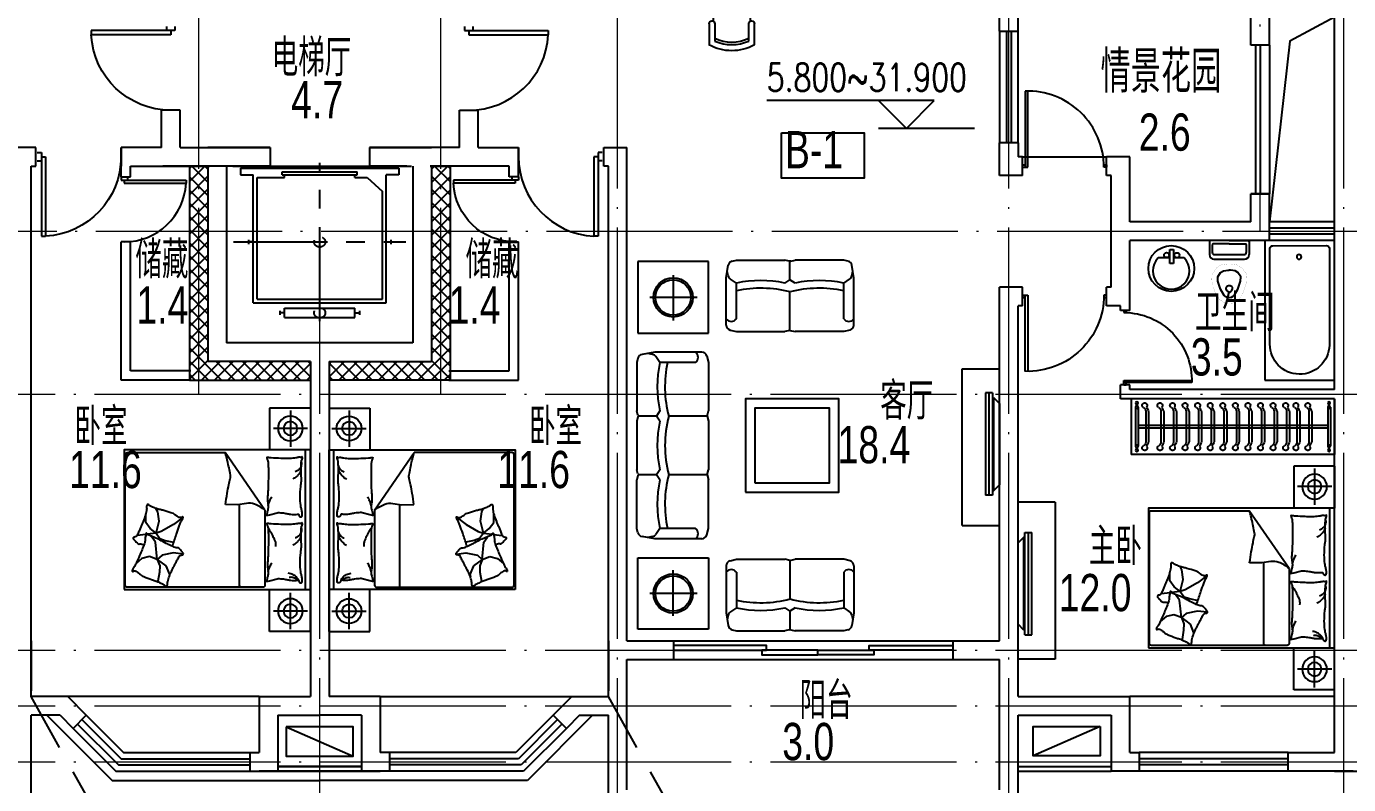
# Model space of a CAD drawing. Extents: x 1332633 to 1595679, y 264824 to 640777.
# Drawn here: x 1354982 to 1369182, y 554664 to 562808 of the extents above; entities that cross this region are included whole.
import ezdxf

# ---------------------------------------------------------------- set-up
doc = ezdxf.new("R2010")
doc.units = 0
doc.header["$LTSCALE"] = 1000
doc.header["$MEASUREMENT"] = 0
for name, pattern in [('CENTER', [2, 1.25, -0.25, 0.25, -0.25]), ('DASH', [0.35, 0.25, -0.1]), ('DOTE', [2.42, 2, -0.2, 0.02, -0.2]), ('HIDDEN', [0.375, 0.25, -0.125])]:
    doc.linetypes.add(name, pattern=pattern)
doc.layers.get('0').update_dxf_attribs({"linetype": 'CONTINUOUS'})
for name, color, linetype in [('3T_WOOD', 21, 'CONTINUOUS'), ('A-Area(建筑面积)', 1, 'CONTINUOUS'), ('A-Balcony(建筑阳台)', 32, 'CONTINUOUS'), ('A-BALCONY_建筑阳台_', 6, 'CONTINUOUS'), ('A-Fur1(建筑厨卫洁具)', 136, 'CONTINUOUS'), ('A-Fur2(建筑家具)', 33, 'CONTINUOUS'), ('A-FUR2_建筑家具_', 33, 'CONTINUOUS'), ('A-Ground(室外构件)', 31, 'CONTINUOUS'), ('A-Hole2(板面留洞，降板)', 2, 'CONTINUOUS'), ('A-Hz1(房间名称)', 4, 'CONTINUOUS'), ('A-Hz3(房间面积)', 2, 'CONTINUOUS'), ('A-STAIR_建筑楼梯_踏步_电梯等_', 25, 'CONTINUOUS'), ('A-Wall(建筑墙)', 255, 'CONTINUOUS'), ('A-WALL_建筑墙_', 255, 'CONTINUOUS'), ('A-WINDOW(建筑门窗)', 4, 'CONTINUOUS'), ('A-WINDOW_建筑门窗_', 4, 'CONTINUOUS'), ('C-sheet(通用-图框)', 7, 'CONTINUOUS'), ('DIM_ELEV', 3, 'CONTINUOUS')]:
    doc.layers.add(name, color=color, linetype=linetype)
doc.layers.add('DOTE', color=1, linetype='DOTE', lineweight=13)
doc.layers.add('PUB_TEXT', color=7, linetype='CONTINUOUS', lineweight=13)
doc.styles.add('_TCH_DIM', font='SIMPLEX', dxfattribs={"width": 0.8, "bigfont": 'HZTXT'})
doc.styles.add('DIM_FONT', font='txt', dxfattribs={"width": 0.8})
doc.styles.add('SBJ', font='SimSun.ttf', dxfattribs={"width": 0.8})
doc.styles.get("Standard").update_dxf_attribs({"font": 'GBENOR', "bigfont": 'GBCBIG'})
doc.styles.add('SUNYAT1', font='3yromans.shx', dxfattribs={"width": 0.75, "bigfont": '3yhztxt.shx'})

# ---------------------------------------------------------------- blocks, each defined once
blk = doc.blocks.new('JX')
for p, q in [((-2215, -2200), (-2215, 0)), ((-2185, -2110), (-2185, -90)), ((-2185, -90), (-2095, -90)), ((-2095, -90), (-2095, -250)), ((-315, -250), (-2095, -250)), ((-2055, -494), (-1863, -300)), ((-365, -300), (-1863, -300)), ((-1190, -190), (-1130, -190)), ((-1160, -250), (-1160, -190)), ((-365, -1900), (-365, -300)), ((-315, -1950), (-315, -250)), ((-2055, -650), (-2055, -494)), ((-2135, -1580), (-2135, -620)), ((-2095, -620), (-2135, -620)), ((-2095, -1580), (-2095, -620)), ((-2055, -650), (-2095, -650)), ((-240, -1550), (-240, -650)), ((-110, -650), (-240, -650)), ((-205, -590), (-145, -590)), ((-175, -650), (-175, -590)), ((-110, -1550), (-110, -650)), ((-2095, -1580), (-2135, -1580)), ((-2055, -1550), (-2095, -1550)), ((-2055, -1900), (-2055, -1550)), ((-110, -1550), (-240, -1550)), ((-205, -1610), (-145, -1610)), ((-175, -1550), (-175, -1610)), ((-315, -1950), (-2095, -1950)), ((-2095, -2110), (-2095, -1950)), ((-365, -1900), (-2055, -1900)), ((-1190, -2010), (-1130, -2010)), ((-1160, -1950), (-1160, -2010)), ((-2185, -2110), (-2095, -2110))]:
    blk.add_line(p, q)
at = {"linetype": 'CENTER'}
for p, q in [((-1160, -2200), (-1160, 0)), ((-60, -1100), (-2260, -1100))]:
    blk.add_line(p, q, dxfattribs=at)
at = {"linetype": 'HIDDEN'}
for centre in [(-1160, -1100), (-175, -1100)]:
    blk.add_circle(centre, 71.4, dxfattribs=at)
blk = doc.blocks.new('A$C79D20D74')
at = {"layer": 'A-Ground(室外构件)'}
blk.add_line((0, 720), (315, 0), dxfattribs=at)
blk.add_lwpolyline([(0, 720), (315, 720), (315, 0), (0, 0)], close=True, dxfattribs=at)
blk = doc.blocks.new('_A1WPO')
for p, q in [((-0.45, -0.05), (-0.45, 0.949)), ((-0.45, 0.949), (-0.4, 0.949)), ((-0.4, 0), (-0.4, 0.949)), ((-0.5, 0.05), (-0.45, 0.05)), ((-0.5, -0.05), (-0.45, -0.05)), ((-0.45, 0), (-0.4, 0))]:
    blk.add_line(p, q)
blk.add_arc((-0.45, 0), 0.95, 0, 86.983)
blk = doc.blocks.new('B')
at = {"layer": 'A-FUR2_建筑家具_'}
for p, q in [((0, 0), (450, 0)), ((0, 0), (0, -438)), ((2400, 0), (1950, 0)), ((2400, 0), (2400, -438)), ((219, -30), (219, -398)), ((450, -52), (1950, -52)), ((2181, -30), (2181, -398)), ((25, -215), (416, -215)), ((2375, -215), (1984, -215)), ((0, -438), (453, -438)), ((476, -509), (476, -1968)), ((1303, -489), (496, -489)), ((1303, -489), (1922, -916)), ((2400, -438), (1947, -438)), ((496, -761), (1365, -761)), ((1922, -1968), (1922, -916)), ((831, -1368), (845, -1471)), ((1228, -1368), (1148, -1472)), ((611, -1514), (587, -1518)), ((705, -1552), (611, -1514)), ((774, -1645), (705, -1552)), ((845, -1471), (819, -1593)), ((978, -1559), (959, -1470)), ((998, -1617), (978, -1559)), ((1148, -1472), (1073, -1603)), ((540, -1638), (537, -1645)), ((638, -1621), (540, -1638)), ((707, -1618), (638, -1621)), ((774, -1645), (707, -1618)), ((819, -1593), (774, -1645)), ((774, -1645), (960, -1664)), ((774, -1645), (805, -1728)), ((960, -1664), (1010, -1700)), ((1055, -1658), (998, -1617)), ((1010, -1700), (1022, -1709)), ((1055, -1658), (1044, -1752)), ((1073, -1603), (1055, -1658)), ((1055, -1658), (1184, -1626)), ((1055, -1658), (1105, -1721)), ((1184, -1626), (1287, -1640)), ((1287, -1640), (1323, -1660)), ((785, -1810), (731, -1873)), ((805, -1728), (785, -1810)), ((1042, -1767), (1030, -1861)), ((1105, -1721), (1170, -1769)), ((1170, -1769), (1263, -1769)), ((496, -1988), (1902, -1988))]:
    blk.add_line(p, q, dxfattribs=at)
blk.add_lwpolyline([(450, -2000), (450, 0), (1950, 0), (1950, -2000)], close=True, dxfattribs=at)
for points in [[(551, -127, -0.263368), (523, -108, -0.494818), (532, -89, -0.049225), (550, -88, -0.036831), (574, -89, -0.031893), (611, -97, 0.035782), (645, -104, 0.032941), (735, -110, 0.026564), (846, -104, 0.017905), (884, -99, -0.033397), (904, -97, -0.03204), (941, -97, 0.018442), (1005, -101, 0.010837), (1070, -100, 0.014624), (1118, -97, 0.111249), (1141, -89, -0.153708), (1158, -86, -0.076444), (1165, -87, -0.215512), (1167, -89, -0.585858), (1164, -92, 0.363489), (1159, -95, 0.191716), (1159, -106, -0.129675), (1161, -123, -0.01735), (1158, -140, 0.019326), (1156, -155, 0.018818), (1149, -223, 0.021828), (1148, -283, 0.006204), (1150, -316, 0.001963), (1156, -423, 0.028341), (1160, -459, -0.117014), (1159, -468, -0.36606), (1158, -469, -0.03973), (1144, -466, -0.048309), (1131, -461, 0.062981), (1120, -457, 0.04058), (1097, -454, 0.014345), (1030, -451, 0.005484), (904, -452, 0.007153), (808, -455, 0.008762), (766, -458, -0.008153), (720, -461, -0.06251), (663, -456, 0.078669), (617, -454, 0.047825), (595, -459, -0.034494), (564, -466, -0.023571), (539, -469, -0.510228), (538, -468), (545, -438), (566, -356, 0.073041), (568, -336, 0.023305), (562, -275, 0.018299), (558, -252, -0.01097), (551, -214, -0.042281), (548, -180, -0.027201), (551, -126)], [(551, -127, -0.077379), (586, -152, -0.077379), (611, -187, -0.047525), (621, -211, -0.047525), (626, -238)], [(1025, -101, 0.027842), (1001, -111, 0.048685), (989, -119, 0.023666), (961, -144, 0.031223), (942, -164, 0.046801), (936, -172, 0.023191), (928, -189)], [(1107, -95, 0.088153), (1072, -98, 0.088153), (1041, -114, 0.077547), (1019, -135, 0.077547), (1005, -162)], [(1260, -127, -0.263368), (1232, -108, -0.494818), (1241, -89, -0.049225), (1259, -88, -0.036831), (1283, -89, -0.031893), (1321, -97, 0.035782), (1355, -104, 0.032941), (1444, -110, 0.026564), (1556, -104, 0.017905), (1593, -99, -0.033397), (1613, -97, -0.03204), (1650, -97, 0.018442), (1715, -101, 0.010837), (1779, -100, 0.014624), (1827, -97, 0.111249), (1850, -89, -0.153708), (1867, -86, -0.076444), (1874, -87, -0.215512), (1876, -89, -0.585858), (1873, -92, 0.363489), (1869, -95, 0.191716), (1869, -106, -0.129675), (1871, -123, -0.01735), (1868, -140, 0.019326), (1865, -155, 0.018818), (1858, -223, 0.021828), (1857, -283, 0.006204), (1859, -316, 0.001963), (1865, -423, 0.028341), (1869, -459, -0.117014), (1869, -468, -0.36606), (1867, -469, -0.03973), (1854, -466, -0.048309), (1840, -461, 0.062981), (1829, -457, 0.04058), (1806, -454, 0.014345), (1739, -451, 0.005484), (1614, -452, 0.007153), (1517, -455, 0.008762), (1475, -458, -0.008153), (1429, -461, -0.06251), (1372, -456, 0.078669), (1327, -454, 0.047825), (1304, -459, -0.034494), (1273, -466, -0.023571), (1248, -469, -0.510228), (1247, -468), (1255, -438), (1275, -356, 0.073041), (1277, -336, 0.023305), (1271, -275, 0.018299), (1267, -252, -0.01097), (1260, -214, -0.042281), (1257, -180, -0.027201), (1260, -126)], [(1734, -101, 0.027842), (1710, -111, 0.048685), (1698, -119, 0.023666), (1670, -144, 0.031223), (1651, -164, 0.046801), (1646, -172, 0.023191), (1638, -189)], [(1816, -95, 0.088153), (1782, -98, 0.088153), (1750, -114, 0.077547), (1729, -135, 0.077547), (1715, -162)], [(549, -143, -0.05369), (564, -156, -0.070312), (572, -168, -0.015448), (575, -177, -0.013244), (579, -187, -0.082127), (582, -205, -0.064164), (579, -228)], [(641, -454, 0.009729), (669, -445, 0.009729), (696, -435, 0.007971), (717, -426, 0.007971), (739, -416)], [(1111, -455, 0.016108), (1072, -429, 0.024599), (1045, -414, 0.009477), (996, -391, 0.015937), (966, -378, 0.072521), (950, -375, 0.033339), (913, -375)], [(1351, -454, 0.009729), (1378, -445, 0.009729), (1405, -435, 0.007971), (1427, -426, 0.007971), (1448, -416)], [(1303, -489, -0.085272), (1367, -599, -0.124044), (1376, -686), (1362, -782), (1364, -912)], [(1364, -912, 0.007867), (1482, -894, 0.009508), (1578, -876, 0.006616), (1643, -862, -0.023828), (1662, -858, -0.080713), (1680, -859, -0.009591), (1833, -891, -0.013133), (1866, -899, -0.007859), (1922, -916)], [(914, -1480, 0.025626), (926, -1478, 0.0108), (1055, -1436, 0.00456), (1142, -1405, 0.01125), (1177, -1391, 0.069394), (1196, -1380, -0.079756), (1213, -1371, -0.106399), (1228, -1368, -0.328642), (1232, -1372, -0.299547), (1229, -1378, 0.189917), (1224, -1387, 0.033518), (1223, -1397, 0.075627), (1223, -1402, 0.053489), (1226, -1410, 0.017838), (1238, -1432, 0.038394), (1255, -1456, -0.059529), (1266, -1472, -0.035943), (1276, -1498, -0.011245), (1302, -1585, -0.006203), (1312, -1624, 0.010783), (1318, -1647, 0.019485), (1323, -1660, 0.005062), (1342, -1710, 0.101392), (1359, -1736, -0.223768), (1364, -1749, -0.25558), (1361, -1754, -0.081563), (1345, -1759, -0.071805), (1328, -1759, 0.069985), (1311, -1759, 0.03546), (1251, -1772, 0.029432), (1182, -1797, 0.001554), (1149, -1811, -0.00152), (1115, -1826, -0.004735), (1079, -1840, 0.00382), (1036, -1859, 0.296001), (1014, -1891, -0.649774), (992, -1900, -0.02319), (988, -1895, 0.0288), (984, -1892, 0.005727), (977, -1886, -0.004358), (969, -1878, -0.027528), (952, -1861, -0.046214), (943, -1850, -0.194121), (940, -1833, 0.133719), (939, -1809, 0.005779), (932, -1787, 0.008882)]]:
    blk.add_lwpolyline(points, format="xyb", dxfattribs=at)
blk.add_lwpolyline([(508, -1583, 0.101392), (490, -1559, -0.223768), (484, -1546, -0.25558), (486, -1541, -0.081563), (502, -1535, -0.071805), (519, -1534, 0.069985), (536, -1532, 0.03546), (595, -1515, 0.029432), (661, -1485, 0.001554), (694, -1468, -0.00152), (726, -1451, -0.004735), (761, -1433, 0.00382), (803, -1412, 0.296001), (822, -1378, -0.649774), (843, -1367, -0.02319), (848, -1372, 0.0288), (852, -1375, 0.005727), (859, -1380, -0.004358), (868, -1387, -0.027528), (886, -1403, -0.046214), (895, -1414, -0.194121), (900, -1430, 0.133719), (903, -1454, 0.011505), (921, -1496, 0.008882), (947, -1550, 0.012426), (985, -1618, -0.033612), (997, -1644), (1020, -1701), (1038, -1744, 0.224341), (1053, -1757, -0.722772), (1053, -1766, -0.103513), (1049, -1767, 0.053465), (1042, -1767, 0.030109), (1019, -1772, -0.031436), (997, -1776, -0.05324), (982, -1776, 0.05518), (967, -1777, 0.056271), (942, -1783, 0.0108), (816, -1835, 0.00456), (731, -1873, 0.01125), (697, -1889, 0.069394), (679, -1902, -0.079756), (663, -1912, -0.106399), (649, -1915, -0.328642), (645, -1912, -0.299547), (646, -1906, 0.189917), (651, -1896, 0.033518), (652, -1886, 0.075627), (651, -1882, 0.053489), (647, -1874, 0.017838), (634, -1853, 0.038394), (615, -1830, -0.059529), (603, -1815, -0.035943), (590, -1790, -0.011245), (558, -1705, -0.006203), (545, -1667, 0.010783), (537, -1645, 0.019485), (532, -1632, 0.005062)], format="xyb", close=True, dxfattribs=at)
for centre, radius in [((219, -215), 133), ((219, -215), 73.3), ((2181, -215), 133), ((2181, -215), 73.3)]:
    blk.add_circle(centre, radius, dxfattribs=at)
for centre, start, end in [((496, -509), 90, 180), ((496, -741), 180, 270), ((496, -1968), 180, 270), ((1902, -1968), 270, 0)]:
    blk.add_arc(centre, 20, start, end, dxfattribs=at)
at = {"layer": 'A-FUR2_建筑家具_', "style": 'DIM_FONT', "text_generation_flag": 4, "width": 0.8, "flags": 9}
for tag in ['YSIZE', 'XSIZE']:
    blk.add_attdef(tag, (0, 0), '', height=0.5, rotation=90, dxfattribs=at)
blk = doc.blocks.new('衣橱2100X600')
at = {"layer": 'A-Fur2(建筑家具)'}
for p, q in [((-2000, 0), (183, 0)), ((-2000, 0), (-2000, -600)), ((-1955, -90), (-1955, -510)), ((-1928, -90), (-1928, -510)), ((-1755, -141), (-1755, -459)), ((-1724, -134), (-1724, -466)), ((-1627, -141), (-1627, -459)), ((-1595, -134), (-1595, -466)), ((-1517, -141), (-1517, -459)), ((-1485, -134), (-1485, -466)), ((-1382, -141), (-1382, -459)), ((-1350, -134), (-1350, -466)), ((-1247, -141), (-1247, -459)), ((-1215, -134), (-1215, -466)), ((-1112, -141), (-1112, -459)), ((-1080, -134), (-1080, -466)), ((-977, -141), (-977, -459)), ((-945, -134), (-945, -466)), ((-842, -141), (-842, -459)), ((-810, -134), (-810, -466)), ((-707, -141), (-707, -459)), ((-675, -134), (-675, -466)), ((-572, -141), (-572, -459)), ((-540, -134), (-540, -466)), ((-437, -141), (-437, -459)), ((-405, -134), (-405, -466)), ((-302, -141), (-302, -459)), ((-270, -134), (-270, -466)), ((-167, -141), (-167, -459)), ((-135, -134), (-135, -466)), ((-3, -141), (-3, -459)), ((28, -134), (28, -466)), ((111, -90), (111, -510)), ((138, -90), (138, -510)), ((183, 0), (183, -600)), ((-1928, -287), (111, -287)), ((-1928, -314), (111, -314)), ((-2000, -600), (183, -600))]:
    blk.add_line(p, q, dxfattribs=at)
for centre in [(-1941, -45), (-1941, -90), (124, -45), (124, -90), (-1941, -510), (-1941, -555), (124, -510), (124, -555)]:
    blk.add_circle(centre, 13.5, dxfattribs=at)
for centre, radius, start, end in [((-1585, -190), 177, 145.4947, 163.6608), ((-1712, -71), 26.6, 303.9623, 224.8345), ((-1679, -134), 45, 114.7041, 180), ((-1457, -190), 177, 145.4947, 163.6608), ((-1584, -71), 26.6, 303.9623, 224.8345), ((-1550, -134), 45, 114.7041, 180), ((-1347, -190), 177, 145.4947, 163.6608), ((-1474, -71), 26.6, 303.9623, 224.8345), ((-1440, -134), 45, 114.7041, 180), ((-1212, -190), 177, 145.4947, 163.6608), ((-1339, -71), 26.6, 303.9623, 224.8345), ((-1305, -134), 45, 114.7041, 180), ((-1077, -190), 177, 145.4947, 163.6608), ((-1204, -71), 26.6, 303.9623, 224.8345), ((-1170, -134), 45, 114.7041, 180), ((-942, -190), 177, 145.4947, 163.6608), ((-1069, -71), 26.6, 303.9623, 224.8345), ((-1035, -134), 45, 114.7041, 180), ((-807, -190), 177, 145.4947, 163.6608), ((-934, -71), 26.6, 303.9623, 224.8345), ((-900, -134), 45, 114.7041, 180), ((-672, -190), 177, 145.4947, 163.6608), ((-799, -71), 26.6, 303.9623, 224.8345), ((-765, -134), 45, 114.7041, 180), ((-537, -190), 177, 145.4947, 163.6608), ((-664, -71), 26.6, 303.9623, 224.8345), ((-630, -134), 45, 114.7041, 180), ((-402, -190), 177, 145.4947, 163.6608), ((-529, -71), 26.6, 303.9623, 224.8345), ((-495, -134), 45, 114.7041, 180), ((-267, -190), 177, 145.4947, 163.6608), ((-394, -71), 26.6, 303.9623, 224.8345), ((-360, -134), 45, 114.7041, 180), ((-132, -190), 177, 145.4947, 163.6608), ((-259, -71), 26.6, 303.9623, 224.8345), ((-225, -134), 45, 114.7041, 180), ((3, -190), 177, 145.4947, 163.6608), ((-124, -71), 26.6, 303.9623, 224.8345), ((-90, -134), 45, 114.7041, 180), ((167, -190), 177, 145.4947, 163.6608), ((40, -71), 26.6, 303.9623, 224.8345), ((73, -134), 45, 114.7041, 180), ((-1585, -410), 177, 196.3392, 214.5053), ((-1712, -529), 26.6, 135.1655, 56.0377), ((-1679, -466), 45, 180, 245.2959), ((-1457, -410), 177, 196.3392, 214.5053), ((-1584, -529), 26.6, 135.1655, 56.0377), ((-1550, -466), 45, 180, 245.2959), ((-1347, -410), 177, 196.3392, 214.5053), ((-1474, -529), 26.6, 135.1655, 56.0377), ((-1440, -466), 45, 180, 245.2959), ((-1212, -410), 177, 196.3392, 214.5053), ((-1339, -529), 26.6, 135.1655, 56.0377), ((-1305, -466), 45, 180, 245.2959), ((-1077, -410), 177, 196.3392, 214.5053), ((-1204, -529), 26.6, 135.1655, 56.0377), ((-1170, -466), 45, 180, 245.2959), ((-942, -410), 177, 196.3392, 214.5053), ((-1069, -529), 26.6, 135.1655, 56.0377), ((-1035, -466), 45, 180, 245.2959), ((-807, -410), 177, 196.3392, 214.5053), ((-934, -529), 26.6, 135.1655, 56.0377), ((-900, -466), 45, 180, 245.2959), ((-672, -410), 177, 196.3392, 214.5053), ((-799, -529), 26.6, 135.1655, 56.0377), ((-765, -466), 45, 180, 245.2959), ((-537, -410), 177, 196.3392, 214.5053), ((-664, -529), 26.6, 135.1655, 56.0377), ((-630, -466), 45, 180, 245.2959), ((-402, -410), 177, 196.3392, 214.5053), ((-529, -529), 26.6, 135.1655, 56.0377), ((-495, -466), 45, 180, 245.2959), ((-267, -410), 177, 196.3392, 214.5053), ((-394, -529), 26.6, 135.1655, 56.0377), ((-360, -466), 45, 180, 245.2959), ((-132, -410), 177, 196.3392, 214.5053), ((-259, -529), 26.6, 135.1655, 56.0377), ((-225, -466), 45, 180, 245.2959), ((3, -410), 177, 196.3392, 214.5053), ((-124, -529), 26.6, 135.1655, 56.0377), ((-90, -466), 45, 180, 245.2959), ((167, -410), 177, 196.3392, 214.5053), ((40, -529), 26.6, 135.1655, 56.0377), ((73, -466), 45, 180, 245.2959)]:
    blk.add_arc(centre, radius, start, end, dxfattribs=at)
blk = doc.blocks.new('电视柜')
at = {"layer": 'A-Fur2(建筑家具)'}
for p, q in [((-400, 876), (0, 876)), ((-400, 876), (-400, -810)), ((-75, 550), (-150, 550)), ((-150, -550), (-150, 550)), ((-113, -550), (-113, 550)), ((-75, -550), (-75, 550)), ((-75, 501), (-62, 501)), ((-62, 501), (0, 437)), ((-62, -501), (-62, 501)), ((0, -437), (0, 437)), ((-75, -550), (-150, -550)), ((-75, -501), (-62, -501)), ((-62, -501), (0, -437)), ((-400, -810), (0, -810))]:
    blk.add_line(p, q, dxfattribs=at)
blk = doc.blocks.new('六人餐桌')
at = {"layer": 'A-Fur2(建筑家具)'}
for p, q in [((0, 800), (1400, 800)), ((0, 661), (0, 800)), ((0, 800), (127, 800)), ((0, 0), (0, 800)), ((127, 800), (127, 661)), ((151, 800), (702, 0)), ((200, 771), (207, 763)), ((567, 800), (1118, 0)), ((645, 800), (1196, 0)), ((1179, 800), (1400, 478)), ((1200, 771), (1193, 763)), ((1273, 661), (1273, 800)), ((1273, 800), (1400, 800)), ((1400, 800), (1400, 661)), ((1400, 800), (1400, 0)), ((127, 661), (0, 661)), ((0, 607), (7, 600)), ((1400, 661), (1273, 661)), ((1400, 607), (1393, 600)), ((0, 489), (337, 0)), ((0, 0), (0, 139)), ((0, 139), (127, 139)), ((1400, 0), (0, 0)), ((127, 0), (0, 0)), ((127, 139), (127, 0)), ((200, 29), (207, 37)), ((1200, 29), (1193, 37)), ((1273, 0), (1273, 139)), ((1273, 139), (1400, 139)), ((1400, 0), (1273, 0)), ((1400, 139), (1400, 0))]:
    blk.add_line(p, q, dxfattribs=at)
for points in [[(163, 886), (163, 1113)], [(225, 886), (225, 1074)], [(590, 1075), (590, 886)], [(652, 1113), (652, 886)], [(748, 1113), (748, 886)], [(810, 1075), (810, 886)], [(1175, 886), (1175, 1074)], [(1237, 886), (1237, 1113)], [(-116, 644), (-343, 644)], [(-116, 582), (-304, 582)], [(1516, 644), (1743, 644)], [(1516, 582), (1704, 582)], [(-343, 156), (-116, 156)], [(-304, 218), (-116, 218)], [(1704, 218), (1516, 218)], [(1743, 156), (1516, 156)], [(163, -86), (163, -313)], [(225, -86), (225, -274)], [(590, -275), (590, -86)], [(652, -313), (652, -86)], [(748, -313), (748, -86)], [(810, -275), (810, -86)], [(1175, -86), (1175, -274)], [(1237, -86), (1237, -313)]]:
    blk.add_lwpolyline(points, dxfattribs=at)
for points in [[(607, 858), (607, 695, -0.414214), (581, 669), (234, 669, -0.414214), (207, 695), (207, 858)], [(793, 858), (793, 695, 0.414214), (819, 669), (1166, 669, 0.414214), (1193, 695), (1193, 858)], [(-88, 200), (75, 200, 0.414214), (102, 227), (102, 573, 0.414214), (75, 600), (-88, 600)], [(1488, 200), (1325, 200, -0.414214), (1298, 227), (1298, 573, -0.414214), (1325, 600), (1488, 600)], [(607, -58), (607, 105, 0.414214), (581, 131), (234, 131, 0.414214), (207, 105), (207, -58)], [(793, -58), (793, 105, -0.414214), (819, 131), (1166, 131, -0.414214), (1193, 105), (1193, -58)]]:
    blk.add_lwpolyline(points, format="xyb", dxfattribs=at)
for centre, radius, start, end in [((408, 662), 513, 61.583, 118.5179), ((992, 662), 513, 61.4821, 118.417), ((408, 662), 451, 66.2018, 113.9086), ((408, 662), 424, 64.6023, 115.5165), ((992, 662), 451, 66.0914, 113.7982), ((992, 662), 424, 64.4835, 115.3977), ((194, 886), 31.1, 180, 0), ((621, 886), 31.1, 180, 0), ((779, 886), 31.1, 180, 0), ((1206, 886), 31.1, 180, 0), ((108, 400), 513, 151.4821, 208.417), ((108, 400), 451, 156.0914, 203.7982), ((108, 400), 424, 154.4835, 205.3977), ((-116, 613), 31.1, 270, 90), ((1516, 613), 31.1, 90, 270), ((1292, 400), 424, 334.6023, 25.5165), ((1292, 400), 451, 336.2018, 23.9086), ((1292, 400), 513, 331.583, 28.5179), ((-116, 187), 31.1, 270, 90), ((1516, 187), 31.1, 90, 270), ((194, -86), 31.1, 0, 180), ((621, -86), 31.1, 0, 180), ((779, -86), 31.1, 0, 180), ((1206, -86), 31.1, 0, 180), ((408, 138), 424, 244.4835, 295.3977), ((408, 138), 451, 246.0914, 293.7982), ((992, 138), 424, 244.6023, 295.5165), ((992, 138), 451, 246.2018, 293.9086), ((408, 138), 513, 241.4821, 298.417), ((992, 138), 513, 241.583, 298.5179)]:
    blk.add_arc(centre, radius, start, end, dxfattribs=at)
blk = doc.blocks.new('DOOR_B01')
for p, q in [((-0.47, 0.895), (-0.47, -0.015)), ((-0.44, -0.015), (-0.44, 0.895)), ((-0.5, 0.015), (-0.47, 0.015)), ((-0.5, -0.015), (-0.5, 0.015)), ((0.47, 0.015), (0.5, 0.015)), ((0.5, 0.015), (0.5, -0.015)), ((-0.5, -0.015), (-0.44, -0.015)), ((0.5, -0.015), (0.47, -0.015))]:
    blk.add_line(p, q)
blk.add_arc((-0.44, -0.015), 0.91, 0, 91.8892)
blk = doc.blocks.new('M_E7')
for p, q in [((-201, 62), (-201, -265)), ((-10, 112), (-151, 112)), ((-150, 61), (-150, -264)), ((-41, 81), (-130, 81)), ((-36, -102), (-36, 76)), ((0, -102), (0, 102)), ((-36, -102), (-36, -279)), ((0, -102), (0, -305)), ((-10, -315), (-151, -315)), ((-41, -284), (-130, -284))]:
    blk.add_line(p, q)
at = {"const_width": 1}
for points in [[(-651, -24), (-637, -1), (-550, 51), (-451, 83), (-371, 88), (-294, 37), (-262, -18), (-252, -84), (-252, -102)], [(-651, -180), (-637, -202), (-550, -254), (-451, -287), (-371, -292), (-294, -240), (-262, -186), (-252, -119), (-252, -102)]]:
    blk.add_lwpolyline(points, dxfattribs=at)
for points in [[(-597, -59), (-590, -49), (-523, -9), (-438, 19), (-389, 22), (-343, -9), (-325, -40), (-317, -89), (-317, -102)], [(-596, -145), (-590, -154), (-523, -194), (-438, -222), (-389, -225), (-343, -194), (-325, -164), (-317, -114), (-317, -102)]]:
    blk.add_lwpolyline(points)
blk.add_lwpolyline([(-644, -15, 0.39866), (-643, -191, 0.39866)], format="xyb", dxfattribs=at)
for centre, radius, start, end in [((-151, 62), 50, 90, 180), ((-130, 61), 20, 90, 180), ((-41, 76), 5, 0, 90), ((-10, 102), 10, 0, 90), ((-551, -102), 62.6, 137.0381, 223.979), ((-511, -114), 47.8, 77.2641, 164.6652), ((-511, -89), 47.8, 195.3348, 282.7359), ((-541, -103), 54.1, 1.1332, 40.3816), ((-541, -101), 54.1, 319.6184, 358.8668), ((-151, -265), 50, 180, 270), ((-130, -264), 20, 180, 270), ((-41, -279), 5, 270, 0), ((-10, -305), 10, 270, 0)]:
    blk.add_arc(centre, radius, start, end)
at = {"width": 0.8, "flags": 9}
for tag in ['XSIZE', 'YSIZE']:
    blk.add_attdef(tag, (0, 0), '', height=0.5, dxfattribs=at)
blk = doc.blocks.new('M_E33IEP')
for p, q in [((44, -21), (44, 20)), ((44, 20), (194, 20)), ((135, 135), (135, 20)), ((194, 20), (194, -21)), ((194, -21), (44, -21)), ((135, -21), (135, -144))]:
    blk.add_line(p, q)
for centre, radius in [((248, -5), 246), ((106, 56), 26.7), ((105, -55), 26.7)]:
    blk.add_circle(centre, radius)
blk.add_arc((274, -5), 197, 225.2527, 134.7473)
at = {"style": 'DIM_FONT', "width": 0.8, "flags": 9}
for tag in ['XSIZE', 'YSIZE']:
    blk.add_attdef(tag, (0, 0), '', height=0.5, dxfattribs=at)
at = {"width": 0.8, "flags": 9}
for tag in ['XSIZE', 'YSIZE']:
    blk.add_attdef(tag, (2, -251), '', height=150, dxfattribs=at)
blk = doc.blocks.new('dfasdf')
at = {"layer": 'A-FUR2_建筑家具_'}
for p, q in [((0, 3949), (0, 3182)), ((756, 3949), (0, 3949)), ((756, 3182), (756, 3949)), ((947, 3774), (970, 3910)), ((970, 3796), (960, 3848)), ((1011, 3954), (1057, 3966)), ((1057, 3966), (1579, 3966)), ((1625, 3954), (1579, 3966)), ((1633, 3755), (1633, 3951)), ((1642, 3954), (1688, 3966)), ((2210, 3966), (1688, 3966)), ((2256, 3954), (2210, 3966)), ((2320, 3774), (2297, 3910)), ((2297, 3796), (2307, 3848)), ((378, 3804), (378, 3316)), ((947, 3268), (947, 3774)), ((1057, 3719), (994, 3761)), ((1057, 3334), (1057, 3719)), ((1579, 3719), (1633, 3755)), ((1688, 3719), (1633, 3755)), ((2210, 3719), (2273, 3761)), ((2210, 3334), (2210, 3719)), ((2320, 3268), (2320, 3774)), ((636, 3565), (127, 3565)), ((1633, 3211), (1633, 3623)), ((0, 3182), (756, 3182)), ((989, 3214), (1057, 3197)), ((1057, 3197), (1579, 3197)), ((1633, 3211), (1579, 3197)), ((1633, 3211), (1688, 3197)), ((2210, 3197), (1688, 3197)), ((2278, 3214), (2210, 3197)), ((-1, 2913), (-12, 2866)), ((-12, 2866), (-12, 2345)), ((180, 2976), (44, 2953)), ((158, 2953), (105, 2964)), ((686, 2976), (180, 2976)), ((235, 2866), (193, 2930)), ((619, 2866), (235, 2866)), ((739, 2935), (756, 2866)), ((756, 2866), (756, 2345)), ((-1, 2299), (-12, 2345)), ((-1, 2281), (-12, 2235)), ((-1, 2281), (-12, 2235)), ((198, 2290), (2, 2290)), ((235, 2345), (198, 2290)), ((235, 2235), (198, 2290)), ((743, 2290), (330, 2290)), ((743, 2290), (756, 2345)), ((743, 2290), (756, 2235)), ((-12, 2235), (-12, 1714)), ((756, 2235), (756, 1714)), ((-1, 1668), (-12, 1714)), ((235, 1714), (198, 1659)), ((743, 1659), (756, 1714)), ((-1, 1650), (-12, 1604)), ((-12, 1083), (-12, 1604)), ((198, 1659), (2, 1659)), ((235, 1604), (198, 1659)), ((743, 1659), (330, 1659)), ((743, 1659), (756, 1604)), ((756, 1083), (756, 1604)), ((-1, 1036), (-12, 1083)), ((180, 973), (44, 996)), ((158, 996), (105, 985)), ((235, 1083), (193, 1019)), ((619, 1083), (235, 1083)), ((739, 1014), (756, 1083)), ((686, 973), (180, 973)), ((0, 0), (0, 767)), ((0, 767), (756, 767)), ((756, 767), (756, 0)), ((989, 735), (1057, 752)), ((1057, 752), (1579, 752)), ((1633, 738), (1579, 752)), ((1633, 738), (1688, 752)), ((1633, 738), (1633, 326)), ((2210, 752), (1688, 752)), ((2278, 735), (2210, 752)), ((378, 145), (378, 633)), ((947, 681), (947, 175)), ((1057, 614), (1057, 230)), ((2210, 614), (2210, 230)), ((2320, 681), (2320, 175)), ((636, 384), (127, 384)), ((947, 175), (970, 39)), ((970, 153), (960, 101)), ((1057, 230), (994, 188)), ((1579, 230), (1633, 194)), ((1688, 230), (1633, 194)), ((1633, 194), (1633, -2)), ((2210, 230), (2273, 188)), ((2320, 175), (2297, 39)), ((2297, 153), (2307, 101)), ((756, 0), (0, 0)), ((1011, -5), (1057, -17)), ((1057, -17), (1579, -17)), ((1625, -5), (1579, -17)), ((1642, -5), (1688, -17)), ((2210, -17), (1688, -17)), ((2256, -5), (2210, -17))]:
    blk.add_line(p, q, dxfattribs=at)
for points in [[(1156, 1474), (2156, 1474), (2156, 2474), (1156, 2474)], [(1256, 1574), (2056, 1574), (2056, 2374), (1256, 2374)]]:
    blk.add_lwpolyline(points, close=True, dxfattribs=at)
for centre, radius in [((378, 3565), 211), ((378, 3565), 190), ((378, 384), 211), ((378, 384), 190)]:
    blk.add_circle(centre, radius, dxfattribs=at)
for centre, radius, start, end in [((1024, 3901), 54.9, 104.0362, 170.5377), ((1612, 3901), 54.9, 66.4002, 75.9638), ((1655, 3901), 54.9, 104.0362, 113.5998), ((2243, 3901), 54.9, 9.4623, 75.9638), ((1024, 3807), 54.9, 191.3099, 236.3099), ((1318, 2494), 1252, 77.982, 102.018), ((1949, 2494), 1252, 77.982, 102.018), ((2243, 3807), 54.9, 303.6901, 348.6901), ((1318, 2412), 1252, 75.4009, 102.018), ((1949, 2412), 1252, 77.982, 104.5991), ((1002, 3376), 68.6, 216.8699, 323.1301), ((1002, 3268), 54.9, 180, 255.9638), ((2265, 3376), 68.6, 216.8699, 323.1301), ((2265, 3268), 54.9, 284.0362, 0), ((53, 2899), 54.9, 99.4623, 165.9638), ((147, 2899), 54.9, 33.6901, 78.6901), ((1460, 2606), 1252, 167.982, 192.018), ((1542, 2606), 1252, 167.982, 194.5991), ((578, 2921), 68.6, 306.8699, 53.1301), ((686, 2921), 54.9, 14.0362, 90), ((53, 2312), 54.9, 194.0362, 203.5998), ((53, 2268), 54.9, 156.4002, 165.9638), ((1542, 1974), 1252, 165.4009, 194.5991), ((1460, 1974), 1252, 167.982, 192.018), ((53, 1681), 54.9, 194.0362, 203.5998), ((53, 1637), 54.9, 156.4002, 165.9638), ((1460, 1343), 1252, 167.982, 192.018), ((1542, 1343), 1252, 165.4009, 192.018), ((53, 1050), 54.9, 194.0362, 260.5377), ((147, 1050), 54.9, 281.3099, 326.3099), ((578, 1028), 68.6, 306.8699, 53.1301), ((686, 1028), 54.9, 270, 345.9638), ((1002, 681), 54.9, 104.0362, 180), ((2265, 681), 54.9, 0, 75.9638), ((1002, 573), 68.6, 36.8699, 143.1301), ((2265, 573), 68.6, 36.8699, 143.1301), ((1318, 1537), 1252, 257.982, 284.5991), ((1949, 1537), 1252, 255.4009, 282.018), ((1024, 142), 54.9, 123.6901, 168.6901), ((1318, 1455), 1252, 257.982, 282.018), ((1949, 1455), 1252, 257.982, 282.018), ((2243, 142), 54.9, 11.3099, 56.3099), ((1024, 48), 54.9, 189.4623, 255.9638), ((2243, 48), 54.9, 284.0362, 350.5377), ((1612, 48), 54.9, 284.0362, 293.5998), ((1655, 48), 54.9, 246.4002, 255.9638)]:
    blk.add_arc(centre, radius, start, end, dxfattribs=at)
at = {"layer": 'A-FUR2_建筑家具_', "style": 'SBJ', "width": 0.8, "flags": 9}
for tag, p in [('YSIZE', (0, 3949)), ('XSIZE', (0, 3949)), ('YSIZE', (0, 0)), ('XSIZE', (0, 0))]:
    blk.add_attdef(tag, p, '', height=0.5, rotation=180, dxfattribs=at)
blk = doc.blocks.new('浴缸08X15')
at = {"layer": 'A-Fur1(建筑厨卫洁具)'}
for p, q in [((-375, -1500), (-375, 0)), ((-375, 0), (375, 0)), ((375, 0), (375, -1500)), ((-319, -85), (-319, -1125)), ((289, -56), (-289, -55)), ((319, -1113), (319, -86)), ((375, -1500), (-375, -1500))]:
    blk.add_line(p, q, dxfattribs=at)
blk.add_circle((6, -176), 25, dxfattribs=at)
for centre, radius, start, end in [((-289, -85), 30, 89.9714, 179.9956), ((289, -86), 30, 0.0057, 89.9714), ((0, -1117), 319, 181.3982, 0.6999)]:
    blk.add_arc(centre, radius, start, end, dxfattribs=at)
blk = doc.blocks.new('WIN_03X1200X200')
at = {"layer": 'A-WINDOW(建筑门窗)'}
for p, q in [((-0.5, 0.083), (0.5, 0.083)), ((-0.5, 0.021), (0.5, 0.021)), ((-0.5, -0.021), (0.5, -0.021)), ((-0.5, -0.083), (0.5, -0.083))]:
    blk.add_line(p, q, dxfattribs=at)

msp = doc.modelspace()

# ---------------------------------------------------------------- hatches: boundary and pattern name
at = {"layer": 'A-Hole2(板面留洞，降板)'}
h = msp.add_hatch(dxfattribs=at)
h.set_pattern_fill('ANSI37', color=8, scale=800, angle=720, style=0)
h.set_pattern_definition([(45, (2080481.16, 589380.04), (-70.710678, 70.710678), []), (135, (2080481.16, 589380.04), (-70.710678, -70.710678), [])])
h.paths.add_polyline_path([(1358032, 559208), (1356932, 559208), (1356932, 561308), (1356732, 561308), (1356732, 559008), (1358032, 559008)])
h = msp.add_hatch(dxfattribs=at)
h.set_pattern_fill('ANSI37', color=8, scale=800, angle=720, style=0)
h.set_pattern_definition([(135, (635783.43, 589380.04), (70.710678, 70.710678), []), (45, (635783.43, 589380.04), (70.710678, -70.710678), [])])
h.paths.add_polyline_path([(1358232, 559208), (1359332, 559208), (1359332, 561308), (1359532, 561308), (1359532, 559008), (1358232, 559008)])

# ---------------------------------------------------------------- linework, layer by layer
at = {"linetype": 'DASH', "ltscale": 3}
for p, q in [((1358930, 548651), (1355032, 555608)), ((1365130, 548651), (1361233, 555608))]:
    msp.add_line(p, q, dxfattribs=at)
at = {"layer": 'A-Balcony(建筑阳台)'}
msp.add_lwpolyline([(1369032, 562908), (1368550, 562648), (1368332, 560708)], dxfattribs=at)
at = {"layer": 'A-BALCONY_建筑阳台_'}
for p, q in [((1368182, 562608), (1368182, 561008)), ((1368232, 562608), (1368232, 561008)), ((1368332, 562608), (1368332, 561008))]:
    msp.add_line(p, q, dxfattribs=at)
at = {"layer": 'A-Ground(室外构件)'}
for p, q in [((1355201, 555408), (1355901, 554708)), ((1361063, 555408), (1360363, 554708)), ((1357682, 554857), (1358132, 554857)), ((1358132, 554857), (1357682, 554857)), ((1357682, 554807), (1358132, 554807)), ((1357682, 554807), (1358132, 554807)), ((1358132, 554807), (1357682, 554807)), ((1358582, 554857), (1358132, 554857)), ((1358132, 554857), (1358582, 554857)), ((1358582, 554807), (1358132, 554807)), ((1358582, 554807), (1358132, 554807)), ((1358132, 554807), (1358582, 554807)), ((1365632, 554858), (1366632, 554858)), ((1365632, 554808), (1366632, 554808)), ((1355901, 554708), (1358132, 554708)), ((1360363, 554708), (1358132, 554708))]:
    msp.add_line(p, q, dxfattribs=at)
at = {"layer": 'A-Hole2(板面留洞，降板)', "color": 8}
for p, q in [((1356732, 561308), (1356732, 559008)), ((1359532, 561308), (1359532, 559008)), ((1356732, 559008), (1358032, 559008)), ((1359532, 559008), (1358232, 559008))]:
    msp.add_line(p, q, dxfattribs=at)
at = {"layer": 'A-Hz1(房间名称)', "color": 6}
msp.add_lwpolyline([(1363090, 561666), (1363980, 561666), (1363980, 561178), (1363090, 561178)], close=True, dxfattribs=at)
at = {"layer": 'A-Wall(建筑墙)'}
for p, q in [((1356948, 561308), (1356748, 561308)), ((1356948, 561308), (1356748, 561308)), ((1356932, 561308), (1356932, 559208)), ((1357132, 561308), (1357132, 559408)), ((1357598, 561308), (1357148, 561308)), ((1357598, 561308), (1357148, 561308)), ((1358667, 561308), (1359117, 561308)), ((1358667, 561308), (1359117, 561308)), ((1358667, 561308), (1359117, 561308)), ((1358667, 561308), (1359117, 561308)), ((1359132, 561308), (1359132, 559408)), ((1359317, 561308), (1359517, 561308)), ((1359317, 561308), (1359517, 561308)), ((1359332, 561308), (1359332, 559208)), ((1359132, 559408), (1357132, 559408)), ((1358032, 559208), (1356932, 559208)), ((1358232, 559208), (1359332, 559208)), ((1365432, 556208), (1365432, 556758)), ((1355032, 556208), (1355032, 555670)), ((1355032, 555608), (1355032, 556208)), ((1355032, 555608), (1355032, 556208)), ((1361232, 555608), (1361232, 556208)), ((1361232, 555608), (1361232, 556208)), ((1361233, 556208), (1361233, 555670)), ((1361932, 556208), (1361932, 556008)), ((1364932, 556208), (1365432, 556208)), ((1364932, 556208), (1364932, 556008)), ((1361432, 554608), (1361432, 556008)), ((1364932, 556008), (1365432, 556008)), ((1365432, 554608), (1365432, 556008)), ((1355425, 555608), (1355625, 555408)), ((1357482, 555608), (1357482, 555008)), ((1357482, 555608), (1358032, 555608)), ((1358782, 555608), (1358232, 555608)), ((1358782, 555608), (1358782, 555008)), ((1360839, 555608), (1360639, 555408)), ((1365632, 555608), (1366332, 555608)), ((1365632, 555608), (1366832, 555608)), ((1366832, 555008), (1366832, 555608)), ((1355032, 554408), (1355032, 555408)), ((1355343, 555408), (1355484, 555266)), ((1355484, 555266), (1355625, 555408)), ((1357682, 555408), (1357682, 554808)), ((1357682, 555408), (1358132, 555408)), ((1358582, 555408), (1358132, 555408)), ((1358582, 555408), (1358582, 554808)), ((1360781, 555266), (1360639, 555408)), ((1360922, 555408), (1360781, 555266)), ((1361232, 554408), (1361232, 555408)), ((1365632, 555408), (1366632, 555408)), ((1366632, 555408), (1366632, 554808)), ((1366932, 555008), (1366932, 555008)), ((1366932, 555008), (1366932, 554808)), ((1368532, 554808), (1368532, 555008)), ((1368532, 555008), (1369032, 555008)), ((1357382, 554808), (1357682, 554808)), ((1357682, 554808), (1357482, 554808)), ((1358582, 554808), (1358782, 554808)), ((1358882, 554808), (1358582, 554808)), ((1366932, 554808), (1366632, 554808)), ((1369232, 554808), (1368532, 554808)), ((1369032, 554808), (1369732, 554808))]:
    msp.add_line(p, q, dxfattribs=at)
at = {"layer": 'A-WALL_建筑墙_'}
for p, q in [((1368332, 562608), (1368332, 566708)), ((1365432, 562758), (1365432, 563158)), ((1369032, 558908), (1369032, 563108)), ((1365632, 562758), (1365632, 562908)), ((1368132, 562608), (1368132, 562908)), ((1365432, 562758), (1365632, 562758)), ((1368332, 562608), (1368132, 562608)), ((1368332, 562608), (1368132, 562608)), ((1356632, 561908), (1356432, 561908)), ((1356432, 561508), (1356432, 561908)), ((1356632, 561908), (1356432, 561908)), ((1356632, 561508), (1356632, 561908)), ((1356632, 561508), (1356632, 561908)), ((1359633, 561508), (1359633, 561908)), ((1359633, 561908), (1359833, 561908)), ((1359633, 561508), (1359633, 561908)), ((1359633, 561908), (1359833, 561908)), ((1359833, 561508), (1359833, 561908)), ((1355082, 561508), (1354832, 561508)), ((1355082, 561308), (1355082, 561508)), ((1356432, 561508), (1355998, 561508)), ((1355998, 561508), (1355998, 561308)), ((1355998, 561508), (1355998, 561308)), ((1355998, 561308), (1355998, 561508)), ((1356632, 561508), (1357598, 561508)), ((1357598, 561508), (1356932, 561508)), ((1356932, 561508), (1357032, 561508)), ((1357598, 561508), (1357598, 561308)), ((1357598, 561508), (1357598, 561308)), ((1357598, 561508), (1357598, 561308)), ((1357598, 561508), (1357598, 561308)), ((1358667, 561508), (1358667, 561308)), ((1358667, 561508), (1358667, 561308)), ((1358667, 561508), (1358667, 561308)), ((1358667, 561508), (1358667, 561308)), ((1358667, 561508), (1359333, 561508)), ((1359633, 561508), (1358667, 561508)), ((1359333, 561508), (1359233, 561508)), ((1359833, 561508), (1360267, 561508)), ((1360267, 561508), (1360267, 561308)), ((1360267, 561508), (1360267, 561308)), ((1360267, 561308), (1360267, 561508)), ((1361182, 561308), (1361182, 561508)), ((1361182, 561508), (1361432, 561508)), ((1361432, 556208), (1361432, 561508)), ((1365432, 561208), (1365432, 561558)), ((1365632, 561558), (1365432, 561558)), ((1365682, 561208), (1365682, 561408)), ((1366832, 561408), (1366582, 561408)), ((1366582, 561208), (1366582, 561408)), ((1366832, 560708), (1366832, 561408)), ((1355032, 561308), (1355082, 561308)), ((1355032, 556208), (1355032, 561308)), ((1355032, 561308), (1355032, 561308)), ((1355998, 561193), (1355998, 561308)), ((1355998, 561193), (1355998, 561308)), ((1356098, 561308), (1356948, 561308)), ((1356098, 561193), (1356098, 561308)), ((1357598, 561308), (1356448, 561308)), ((1357198, 561308), (1357598, 561308)), ((1359067, 561308), (1358667, 561308)), ((1359067, 561308), (1358667, 561308)), ((1360167, 561308), (1359317, 561308)), ((1360167, 561193), (1360167, 561308)), ((1360267, 561193), (1360267, 561308)), ((1360267, 561193), (1360267, 561308)), ((1361232, 561308), (1361182, 561308)), ((1361232, 556208), (1361232, 561308)), ((1361232, 561308), (1361232, 561308)), ((1365682, 561208), (1365432, 561208)), ((1366632, 561208), (1366582, 561208)), ((1366632, 560008), (1366632, 561208)), ((1355998, 561193), (1356098, 561193)), ((1360267, 561193), (1360167, 561193)), ((1368132, 560708), (1368132, 561008)), ((1368132, 561008), (1368332, 561008)), ((1368132, 561008), (1368332, 561008)), ((1368332, 561008), (1368132, 561008)), ((1368332, 560508), (1368332, 561008)), ((1368132, 560708), (1366832, 560708)), ((1355998, 559008), (1355998, 560493)), ((1356098, 560493), (1355998, 560493)), ((1356098, 559108), (1356098, 560493)), ((1360167, 559108), (1360167, 560493)), ((1360167, 560493), (1360267, 560493)), ((1360267, 559008), (1360267, 560493)), ((1366832, 559808), (1366832, 560508)), ((1368332, 560508), (1366832, 560508)), ((1365432, 556208), (1365432, 560008)), ((1365682, 560008), (1365432, 560008)), ((1365682, 559808), (1365682, 560008)), ((1366632, 560008), (1366582, 560008)), ((1366582, 559808), (1366582, 560008)), ((1365682, 559808), (1365632, 559808)), ((1365632, 555608), (1365632, 559808)), ((1366732, 559808), (1366582, 559808)), ((1366732, 559758), (1366732, 559808)), ((1366832, 559758), (1366832, 559808)), ((1366832, 559758), (1366732, 559758)), ((1358032, 559208), (1358032, 556208)), ((1358032, 559208), (1358032, 556208)), ((1358032, 559208), (1358032, 556208)), ((1358032, 559208), (1358032, 556208)), ((1358032, 559208), (1358032, 556208)), ((1358032, 559208), (1358032, 556208)), ((1358032, 559208), (1358032, 556208)), ((1358032, 559208), (1358032, 555608)), ((1358232, 559208), (1358232, 556208)), ((1358232, 559208), (1358232, 556208)), ((1358232, 559208), (1358232, 556208)), ((1358232, 559208), (1358232, 556208)), ((1358232, 559208), (1358232, 556208)), ((1358232, 559208), (1358232, 556208)), ((1358232, 559208), (1358232, 556208)), ((1358232, 559208), (1358232, 555608)), ((1356748, 559108), (1356098, 559108)), ((1356748, 559108), (1356098, 559108)), ((1359517, 559108), (1360167, 559108)), ((1359517, 559108), (1360167, 559108)), ((1356748, 559008), (1355998, 559008)), ((1359517, 559008), (1360267, 559008)), ((1366732, 558808), (1366732, 558958)), ((1366832, 558958), (1366732, 558958)), ((1366832, 558908), (1366832, 558958)), ((1369032, 558808), (1366732, 558808)), ((1369032, 558908), (1366832, 558908)), ((1369032, 555008), (1369032, 558808)), ((1369032, 555008), (1369032, 558808)), ((1361432, 556208), (1361932, 556208)), ((1361432, 556008), (1361932, 556008)), ((1355425, 555608), (1355032, 555608)), ((1360839, 555608), (1361232, 555608)), ((1355343, 555408), (1355032, 555408)), ((1360922, 555408), (1361232, 555408)), ((1365632, 554408), (1365632, 555408)), ((1357382, 555008), (1357482, 555008)), ((1357382, 555008), (1357382, 554808)), ((1358882, 555008), (1358782, 555008)), ((1358882, 555008), (1358882, 554808)), ((1366832, 555008), (1366932, 555008))]:
    msp.add_line(p, q, dxfattribs=at)
at = {"layer": 'A-WINDOW(建筑门窗)'}
for p, q in [((1365682, 561408), (1366582, 561408)), ((1369032, 560708), (1368332, 560708)), ((1369032, 560641), (1368332, 560641)), ((1369032, 560641), (1368332, 560641)), ((1369032, 560575), (1368332, 560575)), ((1369032, 560575), (1368332, 560575)), ((1369032, 560575), (1368332, 560575)), ((1369032, 560575), (1368332, 560575)), ((1369032, 560508), (1368332, 560508)), ((1369032, 560508), (1368332, 560508)), ((1369032, 560508), (1368332, 560508)), ((1369032, 560508), (1368332, 560508)), ((1361932, 556208), (1364932, 556208)), ((1361932, 556008), (1364932, 556008)), ((1357482, 555608), (1355425, 555608)), ((1358782, 555608), (1360839, 555608)), ((1369032, 555608), (1366832, 555608)), ((1355625, 555408), (1356025, 555008)), ((1360639, 555408), (1360239, 555008)), ((1355484, 555266), (1355943, 554808)), ((1355531, 555314), (1355970, 554875)), ((1355578, 555361), (1355998, 554941)), ((1360686, 555361), (1360267, 554941)), ((1360733, 555314), (1360294, 554875)), ((1360781, 555266), (1360322, 554808)), ((1356025, 555008), (1357382, 555008)), ((1360239, 555008), (1358882, 555008)), ((1368532, 555008), (1366932, 555008)), ((1355943, 554808), (1357382, 554808)), ((1355970, 554875), (1357382, 554875)), ((1355998, 554941), (1357382, 554941)), ((1360267, 554941), (1358882, 554941)), ((1360294, 554875), (1358882, 554875)), ((1360322, 554808), (1358882, 554808)), ((1368532, 554941), (1366932, 554941)), ((1368532, 554875), (1366932, 554875)), ((1368532, 554808), (1366932, 554808))]:
    msp.add_line(p, q, dxfattribs=at)
for points in [[(1361932, 556158), (1361932, 556108), (1362932, 556108), (1362932, 556158)], [(1362882, 556108), (1362882, 556058), (1363482, 556058), (1363482, 556108)], [(1364082, 556108), (1364082, 556058), (1363482, 556058), (1363482, 556108)], [(1364932, 556158), (1364932, 556108), (1364032, 556108), (1364032, 556158)]]:
    msp.add_lwpolyline(points, close=True, dxfattribs=at)
at = {"layer": 'C-sheet(通用-图框)'}
for p in [(1365632, 561558), (1365682, 561408)]:
    msp.add_line(p, (1365632, 561408), dxfattribs=at)
at = {"layer": 'DIM_ELEV'}
for p, q in [((1364733, 562011), (1362933, 562011)), ((1364433, 561711), (1364133, 562011)), ((1364433, 561711), (1364733, 562011)), ((1365166, 561711), (1364133, 561711))]:
    msp.add_line(p, q, dxfattribs=at)
at = {"layer": 'DOTE'}
for p, q in [((1356832, 558858), (1356832, 570841)), ((1359432, 558858), (1359432, 570841)), ((1361332, 553808), (1361332, 570841)), ((1365532, 553808), (1365532, 570841)), ((1368232, 560608), (1368232, 570841)), ((1369132, 553808), (1369132, 570841)), ((1346047, 560608), (1393123, 560608)), ((1358132, 553808), (1358132, 560608)), ((1346032, 558858), (1393109, 558858)), ((1346032, 556108), (1393109, 556108)), ((1346032, 555508), (1393109, 555508)), ((1346032, 554908), (1393109, 554908))]:
    msp.add_line(p, q, dxfattribs=at)

# ---------------------------------------------------------------- block references
at = {"xscale": -1}
msp.add_blockref('浴缸08X15', (1368657, 560508), dxfattribs=at)
at = {"layer": 'A-Area(建筑面积)', "xscale": -1}
msp.add_blockref('衣橱2100X600', (1367032, 558808), dxfattribs=at)
at = {"layer": 'A-Fur1(建筑厨卫洁具)'}
for name, p, rotation in [('M_E7', (1367799, 560508), 90), ('M_E33IEP', (1367283, 560456), 270)]:
    msp.add_blockref(name, p, dxfattribs=dict(at, rotation=rotation))
at = {"layer": 'A-Fur2(建筑家具)', "xscale": -1, "rotation": 180}
msp.add_blockref('电视柜', (1365432, 558321), dxfattribs=at)
at = {"layer": 'A-Fur2(建筑家具)', "xscale": -1}
msp.add_blockref('电视柜', (1365632, 556822), dxfattribs=at)
at = {"layer": 'A-FUR2_建筑家具_', "xscale": -1}
for name, p, rotation in [('六人餐桌', (1362958, 564352), 90), ('B', (1358032, 556308), 270), ('B', (1369032, 555683), 270)]:
    msp.add_blockref(name, p, dxfattribs=dict(at, rotation=rotation))
at = {"layer": 'A-FUR2_建筑家具_'}
msp.add_blockref('dfasdf', (1361550, 556332), dxfattribs=at)
at = {"layer": 'A-FUR2_建筑家具_', "rotation": 90}
msp.add_blockref('B', (1358232, 556308), dxfattribs=at)
at = {"layer": 'A-Ground(室外构件)', "xscale": -1, "rotation": 90}
msp.add_blockref('A$C79D20D74', (1358492, 555285), dxfattribs=at)
at = {"layer": 'A-Ground(室外构件)', "rotation": 270}
msp.add_blockref('A$C79D20D74', (1365794, 555286), dxfattribs=at)
at = {"layer": 'A-STAIR_建筑楼梯_踏步_电梯等_', "xscale": 0.7727272724732757, "yscale": 0.8409090908244252, "rotation": 270}
msp.add_blockref('JX', (1359057, 559596), dxfattribs=at)
at = {"layer": 'A-WINDOW(建筑门窗)'}
for name, p, xscale, yscale, zscale, rotation in [('WIN_03X1200X200', (1365532, 562158), -1200, 1200, 1200, 89.99999999995556), ('DOOR_B01', (1366782, 559358), 800, -800, 800, 90)]:
    msp.add_blockref(name, p, dxfattribs=dict(at, xscale=xscale, yscale=yscale, zscale=zscale, rotation=rotation))
at = {"layer": 'A-WINDOW(建筑门窗)', "xscale": 900, "zscale": 900}
for p, yscale in [((1366132, 561308), 900), ((1366132, 559908), -900)]:
    msp.add_blockref('DOOR_B01', p, dxfattribs=dict(at, yscale=yscale))
at = {"layer": 'A-WINDOW_建筑门窗_'}
for p, xscale, yscale, zscale, rotation in [((1356532, 562358), -900, 900, 900, 90), ((1356532, 562358), -900, 900, 900, 90), ((1359733, 562358), 900, 900, 900, 270), ((1359733, 562358), 900, 900, 900, 270), ((1355548, 561408), -900, 900, 900, 179.9999999999702), ((1360717, 561408), 900, 900, 900, 180.0000000000297), ((1356033, 560843), 700, 700, 700, 270), ((1360232, 560843), -700, 700, 700, 90)]:
    msp.add_blockref('_A1WPO', p, dxfattribs=dict(at, xscale=xscale, yscale=yscale, zscale=zscale, rotation=rotation))

# ---------------------------------------------------------------- texts
at = {"layer": '3T_WOOD', "insert": (1366519, 562096), "char_height": 450, "width": 1552.5, "attachment_point": 7}
msp.add_mtext('{\\C2;情景花园}', dxfattribs=at)
at = {"layer": 'A-Hz1(房间名称)', "style": 'SUNYAT1', "width": 0.75}
for s, p in [('电梯厅', (1357616, 562272, -2323)), ('B-1', (1363129, 561284)), ('储藏', (1356152, 560101)), ('储藏', (1359698, 560101)), ('卫生间', (1367534, 559533)), ('客厅', (1364152, 558584)), ('卧室', (1355498, 558309, -2323)), ('卧室', (1360380, 558309, -2323)), ('主卧', (1366393, 557019)), ('阳台', (1363286, 555366))]:
    msp.add_text(s, height=400, dxfattribs=at).set_placement(p)
at = {"layer": 'A-Hz3(房间面积)', "style": 'SUNYAT1', "width": 0.75}
for s, p in [('4.7', (1357825, 561821)), ('4.7', (1357825, 561821)), ('2.6', (1366929, 561473)), ('1.4', (1356163, 559615)), ('1.4', (1359516, 559615)), ('3.5', (1367488, 559058)), ('18.4', (1363694, 558115)), ('11.6', (1355440, 557848, -2323)), ('11.6', (1360039, 557848, -2323)), ('12.0', (1366070, 556526)), ('3.0', (1363100, 554926))]:
    msp.add_text(s, height=400, dxfattribs=at).set_placement(p)
at = {"layer": 'PUB_TEXT', "style": '_TCH_DIM', "width": 0.752941}
msp.add_text('5.800~31.900', height=297.5, dxfattribs=at).set_placement((1362933, 562111))

doc.saveas('drawing.dxf')
